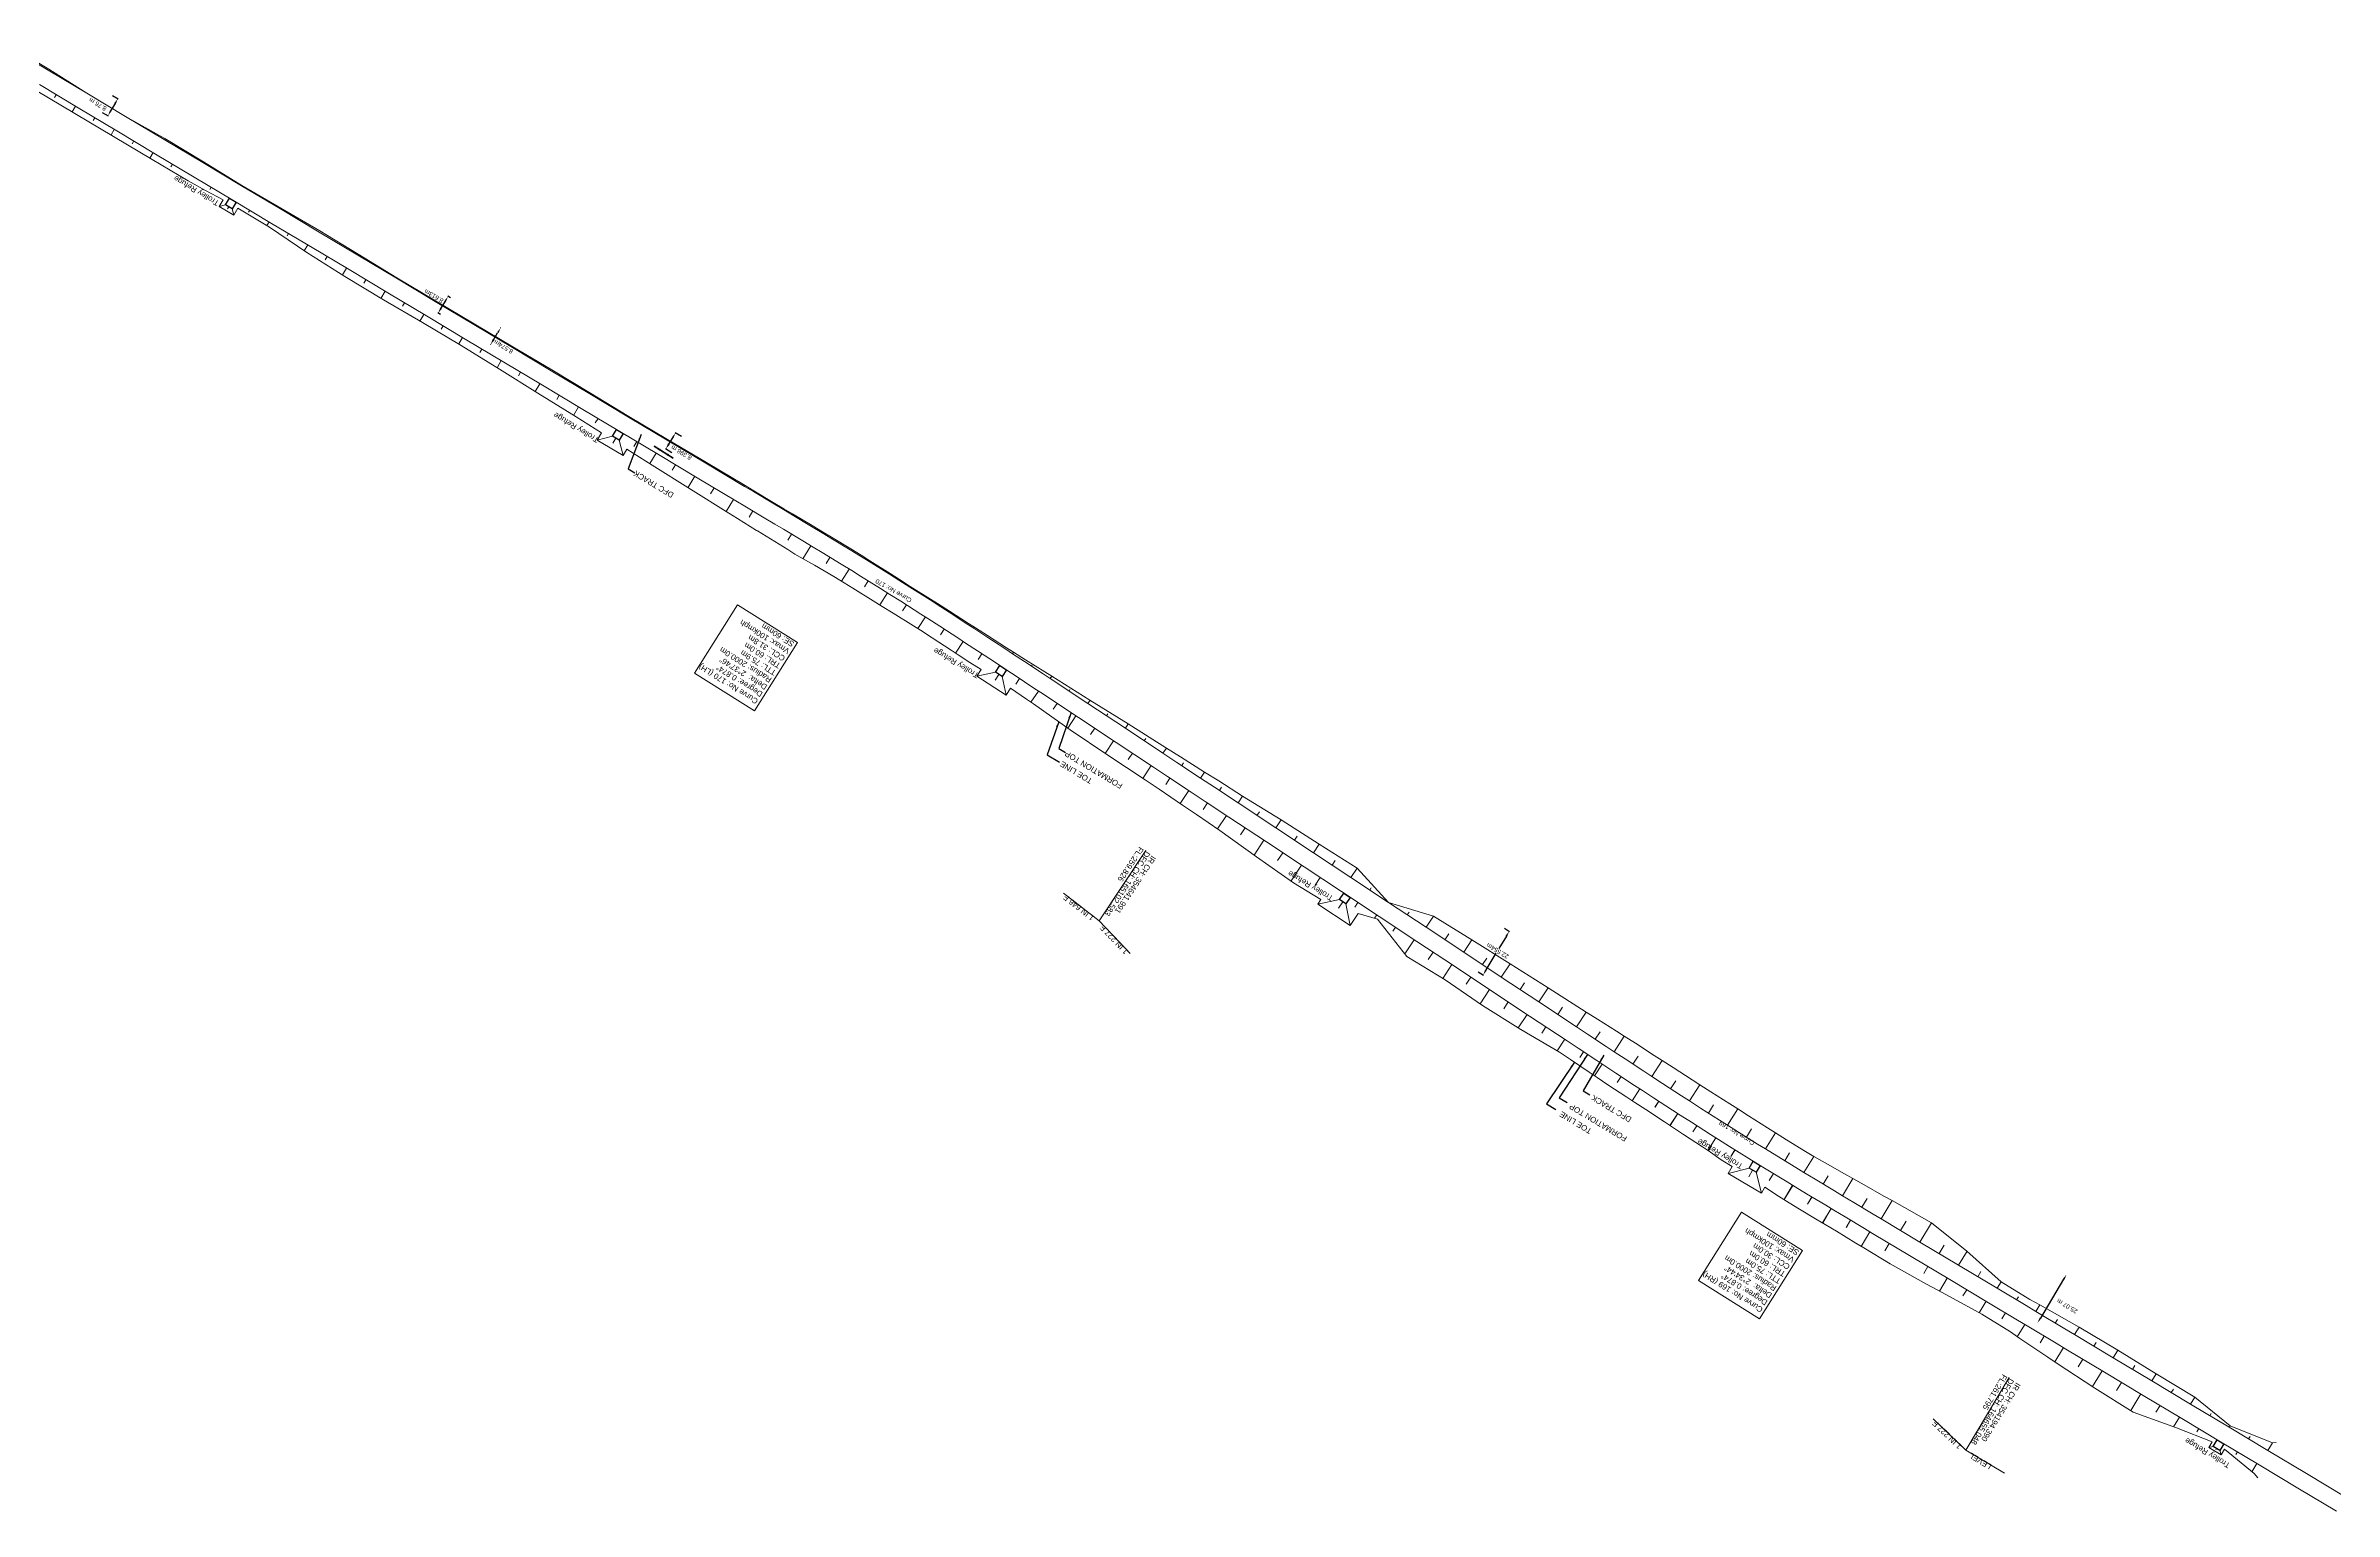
# Model space of a CAD drawing. Header units: metres. Extents: x 593990 to 611207, y 3401545 to 3411811.
# Drawn here: x 598202 to 599217, y 3408691 to 3409341 of the extents above; entities that cross this region are included whole.
import ezdxf
from ezdxf.enums import TextEntityAlignment as Align

# ---------------------------------------------------------------- set-up
doc = ezdxf.new("R2010")
doc.units = ezdxf.units.M
doc.header["$MEASUREMENT"] = 0
for name, color, linetype, lineweight in [('Proposed Curve_Details', 10, 'Continuous', 0), ('PROPOSED DFCC TOE LINE', 239, 'Continuous', 0), ('PROPOSED DFCC TOE SLOPES', 239, 'Continuous', 0), ('PROPOSED DFCC TRACK', 1, 'Continuous', 0), ('PROPOSED FORMATION LINE - PLAN', 187, 'Continuous', 0), ('PROPOSED GRADES IN PLAN', 10, 'Continuous', 0)]:
    doc.layers.add(name, color=color, linetype=linetype, lineweight=lineweight)
doc.layers.add('Trolley Refuse', color=10, linetype='Continuous')
doc.styles.get("Standard").update_dxf_attribs({"font": 'arial.ttf'})
doc.styles.add('Style-Arial', font='arial.ttf')
doc.dimstyles.new('ISO-25', dxfattribs={"dimtxt": 2.5, "dimasz": 2.5, "dimexe": 1.25, "dimexo": 0.625, "dimtad": 1, "dimtxsty": 'Standard', "dimcen": 2.5, "dimadec": 0, "dimazin": 0, "dimtfac": 1, "dimtmove": 0, "dimatfit": 3, "dimfxl": 1, "dimarcsym": 0})
doc.dimstyles.get("Standard").update_dxf_attribs({"dimtxt": 0.18, "dimasz": 0.18, "dimexe": 0.18, "dimexo": 0.0625, "dimgap": 0.09, "dimtad": 0, "dimtih": 1, "dimtoh": 1, "dimdec": 4, "dimzin": 0, "dimdsep": 46, "dimtxsty": 'Standard', "dimcen": 0.09, "dimadec": 0, "dimazin": 0, "dimtfac": 1, "dimtdec": 4, "dimtofl": 0, "dimtmove": 0, "dimatfit": 3, "dimfxl": 1, "dimtolj": 1, "dimtzin": 0, "dimarcsym": 0})

# ---------------------------------------------------------------- blocks, each defined once
blk = doc.blocks.new('*D279')
at = {"layer": 'Defpoints', "color": 0, "transparency": 16777216}
for p in [(599098.5, 3408795.7), (599085.6, 3408774.2), (599085.6, 3408774.2)]:
    blk.add_point(p, dxfattribs=at)
at = {"layer": 'PROPOSED DFCC TRACK', "color": 0, "lineweight": -2, "transparency": 16777216}
blk.add_line((599097.2, 3408793.6), (599086.9, 3408776.4), dxfattribs=at)
at = {"layer": 'PROPOSED DFCC TRACK', "color": 0, "transparency": 16777216}
for points in [[(599096.9, 3408793.8), (599097.6, 3408793.4), (599098.5, 3408795.7)], [(599086.6, 3408776.6), (599087.3, 3408776.2), (599085.6, 3408774.2)]]:
    blk.add_solid(points, dxfattribs=at)
at = {"layer": 'PROPOSED DFCC TRACK', "color": 0, "lineweight": 0, "transparency": 16777216, "insert": (599098.8, 3408781.7), "char_height": 2, "attachment_point": 5, "rotation": 149, "style": 'Style-Arial'}
blk.add_mtext('\\A1;\\A1;25.07 m', dxfattribs=at)
blk = doc.blocks.new('TerminatorOpen_0.5')
at = {"color": 0, "linetype": 'ByBlock', "lineweight": -2}
for q in [(-1, 0.25), (-1, 0), (-1, -0.25)]:
    blk.add_line((0, 0), q, dxfattribs=at)
blk = doc.blocks.new('*D280')
at = {"layer": 'Defpoints', "color": 0, "transparency": 16777216}
for p in [(598231.5, 3409319.1), (598227, 3409311.6), (598229.6, 3409310)]:
    blk.add_point(p, dxfattribs=at)
at = {"layer": 'PROPOSED DFCC TRACK', "color": 0, "lineweight": -2, "transparency": 16777216}
for p, q in [((598231.6, 3409319), (598234.2, 3409317.5)), ((598227.1, 3409311.5), (598229.7, 3409310)), ((598232.8, 3409315.4), (598230.8, 3409312.2))]:
    blk.add_line(p, q, dxfattribs=at)
at = {"layer": 'PROPOSED DFCC TRACK', "color": 0, "transparency": 16777216}
for points in [[(598232.4, 3409315.6), (598233.1, 3409315.2), (598234, 3409317.6)], [(598230.5, 3409312.4), (598231.2, 3409312), (598229.6, 3409310)]]:
    blk.add_solid(points, dxfattribs=at)
at = {"layer": 'PROPOSED DFCC TRACK', "color": 0, "lineweight": 0, "transparency": 16777216, "insert": (598225.1, 3409315.1), "char_height": 2, "attachment_point": 5, "rotation": 149, "style": 'Style-Arial'}
blk.add_mtext('\\A1;\\A1;8.76 m', dxfattribs=at)
blk = doc.blocks.new('*D281')
at = {"layer": 'Defpoints', "color": 0, "transparency": 16777216}
for p in [(598481.4, 3409169.2), (598484.2, 3409167.6), (598479.9, 3409160.4)]:
    blk.add_point(p, dxfattribs=at)
at = {"layer": 'PROPOSED DFCC TRACK', "color": 0, "lineweight": -2, "transparency": 16777216}
for p, q in [((598478.4, 3409164.2), (598480.2, 3409167.1)), ((598484.1, 3409167.6), (598481.3, 3409169.3)), ((598479.8, 3409160.4), (598477, 3409162.1))]:
    blk.add_line(p, q, dxfattribs=at)
at = {"layer": 'PROPOSED DFCC TRACK', "color": 0, "transparency": 16777216}
for points in [[(598478, 3409164.4), (598478.8, 3409164), (598477.1, 3409162.1)], [(598479.8, 3409167.3), (598480.5, 3409166.9), (598481.4, 3409169.2)]]:
    blk.add_solid(points, dxfattribs=at)
at = {"layer": 'PROPOSED DFCC TRACK', "color": 0, "lineweight": 0, "transparency": 16777216, "insert": (598484, 3409160.5), "char_height": 2, "attachment_point": 5, "rotation": 149, "style": 'Style-Arial'}
blk.add_mtext('\\A1;\\A1;8.398 m', dxfattribs=at)
blk = doc.blocks.new('*D223')
at = {"layer": 'Defpoints', "color": 0, "transparency": 16777216}
for p in [(598849, 3408949.4), (598851.3, 3408948.1), (598837.4, 3408930.1)]:
    blk.add_point(p, dxfattribs=at)
at = {"layer": 'PROPOSED DFCC TRACK', "color": 0, "lineweight": -2, "transparency": 16777216}
for p, q in [((598850, 3408945.9), (598846.7, 3408940.4)), ((598849.1, 3408949.4), (598851.4, 3408948)), ((598837.5, 3408930), (598839.8, 3408928.6)), ((598841, 3408930.9), (598845.5, 3408938.4))]:
    blk.add_line(p, q, dxfattribs=at)
at = {"layer": 'PROPOSED DFCC TRACK', "color": 0, "transparency": 16777216}
for points in [[(598849.6, 3408946.1), (598850.3, 3408945.7), (598851.3, 3408948.1)], [(598840.6, 3408931.1), (598841.3, 3408930.6), (598839.7, 3408928.7)]]:
    blk.add_solid(points, dxfattribs=at)
at = {"layer": 'PROPOSED DFCC TRACK', "color": 0, "lineweight": 0, "transparency": 16777216, "insert": (598846.1, 3408939.4), "char_height": 2, "attachment_point": 5, "rotation": 149, "style": 'Style-Arial'}
blk.add_mtext('\\A1;22.554m', dxfattribs=at)
blk = doc.blocks.new('*D224')
at = {"layer": 'Defpoints', "color": 0, "transparency": 16777216}
for p in [(598403.8, 3409215.8), (598404, 3409215.7), (598399.6, 3409208.4)]:
    blk.add_point(p, dxfattribs=at)
at = {"layer": 'PROPOSED DFCC TRACK', "color": 0, "lineweight": -2, "transparency": 16777216}
for p, q in [((598403.9, 3409215.8), (598403.7, 3409215.9)), ((598399.5, 3409208.4), (598399.3, 3409208.6)), ((598400.7, 3409210.6), (598402.5, 3409213.7))]:
    blk.add_line(p, q, dxfattribs=at)
at = {"layer": 'PROPOSED DFCC TRACK', "color": 0, "transparency": 16777216}
for points in [[(598402.2, 3409213.9), (598402.9, 3409213.5), (598403.8, 3409215.8)], [(598400.3, 3409210.9), (598401.1, 3409210.4), (598399.4, 3409208.5)]]:
    blk.add_solid(points, dxfattribs=at)
at = {"layer": 'PROPOSED DFCC TRACK', "color": 0, "lineweight": 0, "transparency": 16777216, "insert": (598405.1, 3409207.5), "char_height": 2, "attachment_point": 5, "rotation": 149, "style": 'Style-Arial'}
blk.add_mtext('\\A1;8.574m', dxfattribs=at)
blk = doc.blocks.new('*D225')
at = {"layer": 'Defpoints', "color": 0, "transparency": 16777216}
for p in [(598380.5, 3409229.8), (598381.7, 3409229.1), (598377.3, 3409221.7)]:
    blk.add_point(p, dxfattribs=at)
at = {"layer": 'PROPOSED DFCC TRACK', "color": 0, "lineweight": -2, "transparency": 16777216}
for p, q in [((598377.4, 3409224.6), (598379.3, 3409227.7)), ((598381.6, 3409229.2), (598380.4, 3409229.9)), ((598377.2, 3409221.8), (598376, 3409222.5))]:
    blk.add_line(p, q, dxfattribs=at)
at = {"layer": 'PROPOSED DFCC TRACK', "color": 0, "transparency": 16777216}
for points in [[(598377, 3409224.8), (598377.8, 3409224.4), (598376.1, 3409222.4)], [(598378.9, 3409227.9), (598379.6, 3409227.5), (598380.5, 3409229.8)]]:
    blk.add_solid(points, dxfattribs=at)
at = {"layer": 'PROPOSED DFCC TRACK', "color": 0, "lineweight": 0, "transparency": 16777216, "insert": (598374.2, 3409230), "char_height": 2, "attachment_point": 5, "rotation": 149, "style": 'Style-Arial'}
blk.add_mtext('\\A1;8.613m', dxfattribs=at)

msp = doc.modelspace()

# ---------------------------------------------------------------- linework, layer by layer
at = {"layer": 'Proposed Curve_Details'}
for points in [[(598516.4011, 3409045.8184), (598535.4896, 3409076.1443), (598508.9265, 3409092.8643), (598489.838, 3409062.5385)], [(598962.226, 3408776.0008), (598981.3279, 3408806.3182), (598954.3048, 3408823.3445), (598935.2029, 3408793.0271)]]:
    msp.add_lwpolyline(points, close=True, dxfattribs=at)
at = {"layer": 'PROPOSED DFCC TOE LINE', "lineweight": 0, "flags": 128}
for points in [[(598186.2577, 3409341.0544), (598203.3791, 3409330.7168), (598220.294, 3409320.0338), (598237.4245, 3409309.7114), (598254.8578, 3409299.8956), (598271.9478, 3409289.5054), (598288.9507, 3409278.9696), (598306.2585, 3409268.9439), (598323.5578, 3409258.9039), (598340.6404, 3409248.5014), (598357.7219, 3409238.0972), (598374.9171, 3409227.8829), (598392.116, 3409217.6751), (598409.2842, 3409207.4158), (598426.4805, 3409197.2035), (598443.6263, 3409186.9068), (598460.7401, 3409176.5566), (598477.9165, 3409166.3109), (598495.0984, 3409156.0746), (598512.2801, 3409145.8379), (598516.1899, 3409143.5086), (598524.7816, 3409138.3883), (598529.456, 3409135.5835), (598533.3693, 3409133.2546), (598541.9637, 3409128.1251), (598546.6519, 3409125.3353), (598550.559, 3409122.9897), (598559.1322, 3409117.8106), (598563.772, 3409114.9338), (598567.6328, 3409112.5063), (598576.5975, 3409106.8239), (598580.7009, 3409104.2053), (598585.5334, 3409101.0972), (598594.4853, 3409095.3966), (598597.6123, 3409093.4518), (598602.9664, 3409090.0618), (598611.4172, 3409084.685), (598614.5186, 3409082.7043), (598619.8535, 3409079.2913), (598628.2788, 3409073.8864), (598631.3725, 3409071.8983), (598636.7289, 3409068.5251), (598645.2086, 3409063.215), (598648.324, 3409061.2639), (598665.2821, 3409050.6489), (598682.2502, 3409040.0487), (598699.1595, 3409029.3599), (598705.4549, 3409025.4334), (598716.0712, 3409018.6746), (598722.3869, 3409014.7789), (598732.9826, 3409007.9888), (598750.0406, 3408997.5247), (598766.9041, 3408986.7665), (598783.7817, 3408976.0297), (598797.7239, 3408960.8585), (598817.7002, 3408954.8028), (598834.7103, 3408944.2662), (598851.6616, 3408933.6408), (598868.5454, 3408922.9134), (598885.4465, 3408912.2121), (598890.3555, 3408909.0935), (598898.794, 3408903.7337), (598902.3265, 3408901.4971), (598907.23, 3408898.3885), (598915.6061, 3408892.9718), (598919.1113, 3408890.7098), (598923.9814, 3408887.5728), (598932.3582, 3408882.1957), (598935.865, 3408879.9527), (598940.7501, 3408876.8618), (598949.1189, 3408871.4976), (598952.6171, 3408869.2512), (598957.4883, 3408866.1334), (598965.8742, 3408860.7939), (598969.3834, 3408858.5699), (598974.2787, 3408855.4769), (598982.7641, 3408850.2714), (598986.3311, 3408848.125), (598991.3824, 3408845.2659), (599000.0712, 3408840.3598), (599003.7061, 3408838.3108), (599008.773, 3408835.4568), (599017.486, 3408830.5526), (599021.1291, 3408828.5024), (599038.565, 3408818.6901), (599054.349, 3408806.1201), (599069.4787, 3408792.4579), (599082.2668, 3408784.7097), (599086.6753, 3408782.2461), (599099.7049, 3408774.9011), (599104.0966, 3408772.4093), (599121.2791, 3408762.1739), (599138.3173, 3408751.6975), (599155.3598, 3408741.2284), (599171.1062, 3408728.5957), (599189.9251, 3408721.0918), (599191.5453, 3408721.1177)], [(599183.3282, 3408705.4815), (599181.6973, 3408707.3573), (599168.588, 3408718.2467), (599167.0395, 3408715.6629), (599161.621, 3408718.9104), (599163.1431, 3408721.45), (599147.2205, 3408727.6416), (599128.0976, 3408734.6379), (599111.1305, 3408745.2329), (599094.403, 3408756.2279), (599090.1667, 3408758.979), (599077.7484, 3408767.3445), (599073.5886, 3408770.2233), (599060.8963, 3408778.1316), (599043.3126, 3408787.6973), (599036.3611, 3408791.4432), (599020.2556, 3408800.468), (599008.5575, 3408807.517), (599004.9941, 3408809.7001), (598996.4635, 3408814.9282), (598991.4546, 3408817.9079), (598987.858, 3408820.0493), (598979.2738, 3408825.2242), (598974.3187, 3408828.3141), (598970.7826, 3408830.57), (598964.735, 3408834.4592), (598963.115, 3408831.755), (598948.3446, 3408840.6033), (598950.1563, 3408843.6275), (598945.271, 3408846.6348), (598940.5086, 3408850.0508), (598936.9787, 3408852.3359), (598928.5592, 3408857.8311), (598923.7034, 3408861.0829), (598920.2129, 3408863.4263), (598911.8185, 3408868.9299), (598906.9217, 3408872.0992), (598903.4126, 3408874.4005), (598895.0425, 3408879.9104), (598890.2094, 3408883.1589), (598886.7397, 3408885.507), (598878.4568, 3408891.1185), (598873.635, 3408894.3689), (598856.3521, 3408904.4935), (598839.4177, 3408915.1444), (598822.9107, 3408926.441), (598805.8557, 3408936.9098), (598792.8296, 3408953.4649), (598784.2341, 3408955.8753), (598780.7715, 3408950.6445), (598766.4, 3408960.1578), (598767.7124, 3408962.1405), (598755.5492, 3408969.6131), (598739.1601, 3408981.0878), (598722.8987, 3408992.7555), (598712.4815, 3408999.8153), (598706.3284, 3409003.9565), (598695.9581, 3409011.0871), (598689.7847, 3409015.1977), (598673.139, 3409026.2848), (598656.5552, 3409037.4655), (598640.1659, 3409048.9398), (598637.1398, 3409051.0258), (598630.0608, 3409055.8783), (598628.0324, 3409052.8091), (598615.1255, 3409061.3393), (598617.0008, 3409064.1767), (598612.0407, 3409067.3921), (598606.7425, 3409070.8158), (598603.6695, 3409072.8096), (598595.3167, 3409078.2399), (598590.0302, 3409081.662), (598586.947, 3409083.6288), (598578.005, 3409089.2068), (598573.1527, 3409092.2077), (598569.0478, 3409094.7589), (598560.1062, 3409100.3355), (598556.236, 3409102.6879), (598551.5946, 3409105.4961), (598543.0387, 3409110.5994), (598539.0434, 3409112.7591), (598534.3057, 3409115.4244), (598531.2746, 3409117.5572), (598517.7061, 3409125.7715), (598517.3419, 3409125.9562), (598508.8613, 3409131.2506), (598504.9999, 3409133.6607), (598487.9977, 3409144.1976), (598471.0929, 3409154.8976), (598459.8547, 3409162.0174), (598458.144, 3409159.156), (598446.6415, 3409166.0328), (598448.5338, 3409169.1979), (598437.3026, 3409176.3295), (598420.314, 3409186.8892), (598403.3433, 3409197.4788), (598386.3691, 3409208.0626), (598369.1286, 3409218.201), (598351.8367, 3409228.2534), (598334.7596, 3409238.6651), (598317.7752, 3409249.2317), (598301.2544, 3409260.5738), (598287.2003, 3409268.9268), (598285.3988, 3409265.9136), (598279.009, 3409269.7338), (598280.7283, 3409272.6096), (598272.8898, 3409276.8829), (598265.1825, 3409281.145), (598249.2726, 3409290.5536), (598232.11, 3409300.8222), (598214.9251, 3409311.0535), (598197.7196, 3409321.2505)]]:
    msp.add_lwpolyline(points, dxfattribs=at)
at = {"layer": 'PROPOSED DFCC TOE SLOPES', "flags": 128}
for points in [[(598206.695, 3409319.3431), (598205.9419, 3409318.0835)], [(598215.278, 3409314.2117), (598213.7915, 3409311.7253)], [(598223.861, 3409309.0803), (598223.1232, 3409307.8461)], [(598232.4441, 3409303.9488), (598230.9778, 3409301.4962)], [(598241.0271, 3409298.8174), (598240.2938, 3409297.5909)], [(598249.6101, 3409293.686), (598248.1419, 3409291.2301)], [(598258.1932, 3409288.5545), (598257.4696, 3409287.3443)], [(598275.3592, 3409278.2917), (598274.7381, 3409277.2528)], [(598281.714, 3409270.4146), (598279.009, 3409269.7338)], [(598283.216, 3409269.5166), (598282.71, 3409268.6701)], [(598284.7181, 3409268.6186), (598285.3988, 3409265.9136)], [(598292.5253, 3409268.0288), (598292.0253, 3409267.1925)], [(598301.1083, 3409262.8973), (598300.1216, 3409261.247)], [(598309.6913, 3409257.7659), (598309.0588, 3409256.708)], [(598318.2743, 3409252.6345), (598316.6867, 3409249.979)], [(598326.8574, 3409247.503), (598326.0029, 3409246.0738)], [(598335.4404, 3409242.3716), (598333.6406, 3409239.3613)], [(598344.0234, 3409237.2402), (598343.0983, 3409235.6927)], [(598352.6065, 3409232.1087), (598350.7116, 3409228.9394)], [(598361.1895, 3409226.9773), (598360.2665, 3409225.4334)], [(598369.7725, 3409221.8459), (598367.9894, 3409218.8633)], [(598378.3555, 3409216.7144), (598377.4843, 3409215.2571)], [(598386.9386, 3409211.583), (598385.2332, 3409208.7306)], [(598395.5216, 3409206.4516), (598394.6297, 3409204.9598)], [(598404.1046, 3409201.3201), (598402.225, 3409198.1761)], [(598412.6877, 3409196.1887), (598411.6991, 3409194.5352)], [(598421.2707, 3409191.0572), (598419.1959, 3409187.5868)], [(598429.8537, 3409185.9258), (598428.7714, 3409184.1154)], [(598438.4367, 3409180.7944), (598436.1833, 3409177.0252)], [(598447.0198, 3409175.6629), (598445.8273, 3409173.6683)], [(598453.4312, 3409167.7416), (598446.6415, 3409166.0328)], [(598454.9332, 3409166.8436), (598453.663, 3409164.719)], [(598456.4352, 3409165.9456), (598458.144, 3409159.156)], [(598464.1858, 3409165.4001), (598462.8575, 3409163.1783)], [(598472.7688, 3409160.2686), (598469.9795, 3409155.603)], [(598481.3519, 3409155.1372), (598479.8917, 3409152.6949)], [(598489.9349, 3409150.0058), (598486.8839, 3409144.9026)], [(598498.5179, 3409144.8743), (598496.9483, 3409142.2489)], [(598507.1009, 3409139.7429), (598503.8795, 3409134.3551)], [(598515.683, 3409134.6114), (598514.0238, 3409131.8374)], [(598532.8304, 3409124.3347), (598531.1671, 3409121.5689)], [(598541.3879, 3409119.179), (598537.8957, 3409113.4048)], [(598549.9256, 3409113.9956), (598548.2492, 3409111.2435)], [(598558.4448, 3409108.7887), (598555.1117, 3409103.3681)], [(598566.9344, 3409103.5371), (598565.2641, 3409100.8487)], [(598575.4025, 3409098.2531), (598572.0396, 3409092.8995)], [(598583.8385, 3409092.9187), (598582.1665, 3409090.2863)], [(598592.2536, 3409087.5495), (598588.9263, 3409082.3662)], [(598600.6401, 3409082.1335), (598598.9631, 3409079.5465)], [(598609.0111, 3409076.687), (598605.6423, 3409071.5297)], [(598622.5856, 3409076.7515), (598622.7674, 3409077.0284)], [(598622.5909, 3409076.748), (598622.7732, 3409077.0246)], [(598623.4192, 3409063.0325), (598615.1255, 3409061.3393)], [(598617.3647, 3409071.209), (598615.69, 3409068.6606)], [(598624.8792, 3409062.0677), (598623.2291, 3409059.5709)], [(598630.9415, 3409071.2463), (598631.3715, 3409071.8989)], [(598630.9467, 3409071.2429), (598631.3778, 3409071.8949)], [(598639.2881, 3409065.7274), (598639.5675, 3409066.15)], [(598639.2895, 3409065.7265), (598639.5691, 3409066.149)], [(598626.3391, 3409061.1028), (598628.0324, 3409052.8091)], [(598634.0493, 3409060.2007), (598632.4437, 3409057.7731)], [(598642.3874, 3409054.6825), (598639.0813, 3409049.6875)], [(598647.6285, 3409060.2074), (598648.3266, 3409061.2622)], [(598647.6288, 3409060.2073), (598648.327, 3409061.262)], [(598655.9674, 3409054.6874), (598656.3867, 3409055.321)], [(598650.7258, 3409049.1628), (598649.0033, 3409046.5607)], [(598659.0644, 3409043.643), (598655.4755, 3409038.2214)], [(598664.3059, 3409049.1676), (598665.2852, 3409050.647)], [(598672.6445, 3409043.6478), (598673.2068, 3409044.4973)], [(598667.4029, 3409038.1232), (598665.5787, 3409035.3675)], [(598675.7415, 3409032.6034), (598672.0465, 3409027.0214)], [(598680.9831, 3409038.128), (598682.2532, 3409040.0468)], [(598689.3216, 3409032.6082), (598690.0148, 3409033.6553)], [(598684.0801, 3409027.0836), (598682.2227, 3409024.2776)], [(598692.4186, 3409021.5638), (598688.6881, 3409015.9282)], [(598697.6602, 3409027.0884), (598699.1626, 3409029.358)], [(598705.9988, 3409021.5686), (598706.8181, 3409022.8063)], [(598700.7572, 3409016.044), (598698.8792, 3409013.2069)], [(598714.3373, 3409016.0488), (598716.0743, 3409018.6727)], [(598722.6759, 3409010.529), (598723.6205, 3409011.956)], [(598709.0958, 3409010.5242), (598705.2425, 3409004.7031)], [(598717.4343, 3409005.0044), (598715.4818, 3409002.0548)], [(598731.0145, 3409005.0092), (598732.9856, 3409007.9869)], [(598739.353, 3408999.4894), (598740.4339, 3409001.1221)], [(598725.7729, 3408999.4845), (598721.8079, 3408993.4947)], [(598734.1115, 3408993.9647), (598732.0348, 3408990.8275)], [(598747.6916, 3408993.9696), (598750.0437, 3408997.5227)], [(598742.4501, 3408988.4449), (598738.0888, 3408981.8565)], [(598750.7886, 3408982.9251), (598748.5318, 3408979.5158)], [(598756.0302, 3408988.4498), (598757.2528, 3408990.2967)], [(598764.3688, 3408982.93), (598766.9071, 3408986.7646)], [(598759.1272, 3408977.4053), (598754.4695, 3408970.369)], [(598767.4658, 3408971.8855), (598765.2085, 3408968.4756)], [(598772.7073, 3408977.4102), (598774.0266, 3408979.4032)], [(598781.0459, 3408971.8903), (598783.7842, 3408976.027)], [(598775.9172, 3408962.0936), (598766.4, 3408960.1578)], [(598777.3765, 3408961.1277), (598775.4811, 3408958.2644)], [(598784.1429, 3408960.8459), (598782.7625, 3408958.7605)], [(598789.3845, 3408966.3705), (598790.0699, 3408967.406)], [(598778.8357, 3408960.1617), (598780.7715, 3408950.6445)], [(598792.4815, 3408955.3261), (598791.4968, 3408953.8387)], [(598806.0616, 3408955.3309), (598806.8886, 3408956.5802)], [(598814.4002, 3408949.8111), (598817.7032, 3408954.8009)], [(598800.82, 3408949.8063), (598799.6523, 3408948.0422)], [(598809.1586, 3408944.2865), (598804.9975, 3408938.0005)], [(598822.7387, 3408944.2913), (598824.4735, 3408946.912)], [(598831.0773, 3408938.7715), (598834.7133, 3408944.2643)], [(598817.4972, 3408938.7667), (598815.3784, 3408935.5659)], [(598825.8357, 3408933.2469), (598821.7871, 3408927.1307)], [(598839.4159, 3408933.2517), (598841.3024, 3408936.1016)], [(598847.7544, 3408927.7319), (598851.6646, 3408933.6388)], [(598834.1743, 3408927.7271), (598832.1255, 3408924.632)], [(598842.5129, 3408922.2073), (598838.3302, 3408915.8886)], [(598856.093, 3408922.2121), (598858.0998, 3408925.2436)], [(598864.4316, 3408916.6923), (598868.5485, 3408922.9115)], [(598850.8515, 3408916.6874), (598848.8104, 3408913.604)], [(598859.19, 3408911.1676), (598855.2365, 3408905.1952)], [(598872.7702, 3408911.1725), (598874.8846, 3408914.3666)], [(598881.1086, 3408905.6527), (598885.4492, 3408912.2103)], [(598867.5286, 3408905.6478), (598865.6918, 3408902.873)], [(598875.8672, 3408900.128), (598872.4964, 3408895.0359)], [(598875.8673, 3408900.1279), (598872.4967, 3408895.0357)], [(598889.447, 3408900.1338), (598891.6685, 3408903.4911)], [(598897.7847, 3408894.6186), (598902.3271, 3408901.4967)], [(598884.2061, 3408894.6085), (598882.5187, 3408892.0592)], [(598884.2068, 3408894.608), (598882.52, 3408892.0583)], [(598906.1286, 3408889.1171), (598908.4334, 3408892.6184)], [(598914.4776, 3408883.6303), (598919.1118, 3408890.7095)], [(598892.5469, 3408889.0905), (598889.1135, 3408883.9006)], [(598892.5509, 3408889.0878), (598889.124, 3408883.8935)], [(598900.898, 3408883.581), (598899.1673, 3408880.9577)], [(598900.9029, 3408883.5778), (598899.1763, 3408880.9517)], [(598922.844, 3408878.1746), (598925.1669, 3408881.7476)], [(598931.2224, 3408872.7441), (598935.8659, 3408879.9522)], [(598909.2586, 3408878.084), (598905.8052, 3408872.8315)], [(598909.2687, 3408878.0773), (598905.8322, 3408872.8137)], [(598917.6421, 3408872.6105), (598915.928, 3408869.985)], [(598917.6514, 3408872.6045), (598915.945, 3408869.9739)], [(598939.6294, 3408867.3614), (598941.942, 3408870.9884)], [(598948.0554, 3408862.011), (598952.6201, 3408869.2492)], [(598926.0409, 3408867.1624), (598922.5845, 3408861.8341)], [(598926.057, 3408867.1519), (598922.6275, 3408861.8052)], [(598934.4743, 3408861.7529), (598932.7149, 3408859.01)], [(598934.4873, 3408861.7447), (598932.7391, 3408858.9943)], [(598956.5146, 3408856.713), (598958.7556, 3408860.3063)], [(598942.9266, 3408856.3802), (598939.3713, 3408850.787)], [(598942.9451, 3408856.3685), (598939.4221, 3408850.7541)], [(598951.4156, 3408851.0534), (598949.5595, 3408848.0955)], [(598951.4288, 3408851.0452), (598949.5852, 3408848.0796)], [(598964.9945, 3408851.4465), (598969.3885, 3408858.5667)], [(598973.5057, 3408846.2275), (598975.6669, 3408849.7635)], [(598957.7534, 3408842.9624), (598948.3446, 3408840.6033)], [(598959.2546, 3408842.0631), (598957.4922, 3408839.1211)], [(598960.7559, 3408841.1638), (598963.115, 3408831.755)], [(598968.4598, 3408840.521), (598966.598, 3408837.4897)], [(598968.4703, 3408840.5146), (598966.6183, 3408837.4768)], [(598982.0351, 3408841.0313), (598986.3367, 3408848.1218)], [(598990.5858, 3408835.8654), (598992.8014, 3408839.5396)], [(598977.0087, 3408835.3091), (598973.185, 3408829.0373)], [(598977.0201, 3408835.3021), (598973.2186, 3408829.0159)], [(598985.5771, 3408830.1273), (598983.6486, 3408826.9384)], [(598985.5832, 3408830.1236), (598983.6608, 3408826.931)], [(598999.1482, 3408830.7116), (599003.7119, 3408838.3076)], [(599007.721, 3408825.5705), (599010.0693, 3408829.488)], [(599016.2983, 3408820.4312), (599021.1327, 3408828.5004)], [(598994.15, 3408824.9651), (598990.3107, 3408818.589)], [(598994.1553, 3408824.9619), (598990.3264, 3408818.5796)], [(599002.7306, 3408819.8175), (599000.8159, 3408816.6259)], [(599002.7323, 3408819.8165), (599000.8192, 3408816.6238)], [(599024.8767, 3408815.2923), (599027.3635, 3408819.4434)], [(599033.4552, 3408810.1533), (599038.5679, 3408818.6878)], [(599011.3102, 3408814.6766), (599007.433, 3408808.2059)], [(599011.3105, 3408814.6764), (599007.434, 3408808.2053)], [(599019.889, 3408809.5374), (599017.9416, 3408806.2866)], [(599042.0337, 3408805.0143), (599044.2468, 3408808.7086)], [(599037.046, 3408799.2594), (599035.1926, 3408796.1655)], [(599050.6122, 3408799.8752), (599054.3518, 3408806.1177)], [(599045.6245, 3408794.1203), (599042.1515, 3408788.323)], [(599054.203, 3408788.9813), (599052.5745, 3408786.263)], [(599059.1907, 3408794.7362), (599060.5536, 3408797.0114)], [(599067.7692, 3408789.5972), (599069.4818, 3408792.456)], [(599062.7815, 3408783.8423), (599059.7379, 3408778.7618)], [(599071.36, 3408778.7033), (599069.8132, 3408776.1213)], [(599076.3476, 3408784.4582), (599077.1911, 3408785.8661)], [(599084.9261, 3408779.3192), (599086.6785, 3408782.2443)], [(599079.9385, 3408773.5643), (599076.6626, 3408768.0959)], [(599088.5169, 3408768.4252), (599086.7382, 3408765.456)], [(599093.5046, 3408774.1801), (599094.4487, 3408775.756)], [(599102.0831, 3408769.0411), (599104.0998, 3408772.4075)], [(599097.0954, 3408763.2862), (599093.2973, 3408756.946)], [(599105.6739, 3408758.1472), (599103.6693, 3408754.801)], [(599110.6616, 3408763.9021), (599111.6763, 3408765.5959)], [(599119.2401, 3408758.7631), (599121.2822, 3408762.172)], [(599114.2524, 3408753.0082), (599110.0285, 3408745.9572)], [(599122.8309, 3408747.8692), (599120.6636, 3408744.2513)], [(599127.8186, 3408753.624), (599128.8099, 3408755.2789)], [(599136.3971, 3408748.485), (599138.3204, 3408751.6956)], [(599131.4094, 3408742.7301), (599126.9798, 3408735.3359)], [(599139.9879, 3408737.5911), (599138.1936, 3408734.5959)], [(599144.9755, 3408743.346), (599145.9086, 3408744.9035)], [(599153.554, 3408738.207), (599155.3627, 3408741.2261)], [(599148.5664, 3408732.4521), (599145.9607, 3408728.1025)], [(599157.1449, 3408727.3131), (599156.2871, 3408725.8813)], [(599162.1325, 3408733.068), (599162.6842, 3408733.9889)], [(599170.711, 3408727.9289), (599171.1096, 3408728.5944)], [(599163.5533, 3408719.3945), (599161.621, 3408718.9104)], [(599165.0544, 3408718.4948), (599164.6923, 3408717.8908)], [(599166.5554, 3408717.5952), (599167.0395, 3408715.6629)], [(599174.3018, 3408717.035), (599173.5949, 3408715.855)], [(599179.2895, 3408722.7899), (599179.9043, 3408723.8162)], [(599187.868, 3408717.6509), (599189.9289, 3408721.0912)], [(599182.8803, 3408711.896), (599180.6717, 3408708.2092)]]:
    msp.add_lwpolyline(points, dxfattribs=at)
at = {"layer": 'PROPOSED FORMATION LINE - PLAN', "lineweight": 0, "flags": 128}
for points in [[(599222.1788, 3408697.0967), (599205.0219, 3408707.3747), (599187.8649, 3408717.6528), (599170.7079, 3408727.9308), (599153.5509, 3408738.2089), (599136.3939, 3408748.4869), (599119.237, 3408758.7649), (599102.08, 3408769.043), (599097.7496, 3408771.6371), (599084.923, 3408779.321), (599080.5927, 3408781.9151), (599067.766, 3408789.5991), (599050.6091, 3408799.8771), (599033.4521, 3408810.1551), (599016.2951, 3408820.4332), (599012.7103, 3408822.5807), (599004.1339, 3408827.7201), (598999.1443, 3408830.7139), (598995.5644, 3408832.865), (598987.0062, 3408838.0226), (598982.0312, 3408841.0336), (598978.4636, 3408843.2), (598969.941, 3408848.4042), (598964.9908, 3408851.4488), (598961.4428, 3408853.6423), (598952.9697, 3408858.9218), (598948.0524, 3408862.0129), (598944.5231, 3408864.2437), (598936.1033, 3408869.6078), (598931.2201, 3408872.7457), (598927.71, 3408875.0124), (598919.3368, 3408880.4537), (598914.4753, 3408883.6318), (598910.9791, 3408885.9246), (598902.6325, 3408891.4181), (598897.7824, 3408894.6201), (598894.2925, 3408896.9272), (598885.9545, 3408902.445), (598881.1057, 3408905.6546), (598864.4286, 3408916.6943), (598847.7515, 3408927.7339), (598831.0743, 3408938.7735), (598814.3972, 3408949.8131), (598797.72, 3408960.8527), (598781.0429, 3408971.8923), (598764.3658, 3408982.9319), (598747.6886, 3408993.9716), (598731.0115, 3409005.0112), (598720.5188, 3409011.9569), (598714.3343, 3409016.0508), (598703.8417, 3409022.9965), (598697.6572, 3409027.0904), (598680.9801, 3409038.13), (598664.3029, 3409049.1696), (598647.6258, 3409060.2092), (598644.5616, 3409062.2376), (598636.221, 3409067.7571), (598630.9418, 3409071.2461), (598627.8731, 3409073.2714), (598619.5135, 3409078.7735), (598614.2176, 3409082.2442), (598611.1375, 3409084.2563), (598602.7407, 3409089.7129), (598597.4166, 3409093.1476), (598594.3185, 3409095.1362), (598585.3682, 3409100.8363), (598580.5103, 3409103.9024), (598576.3879, 3409106.4889), (598567.3777, 3409112.094), (598563.4974, 3409114.4876), (598558.8456, 3409117.3425), (598550.2944, 3409122.5538), (598546.3976, 3409124.9151), (598541.7285, 3409127.735), (598533.1524, 3409132.8931), (598529.2471, 3409135.2348), (598524.5703, 3409138.0352), (598515.9867, 3409143.1687), (598512.0805, 3409145.504), (598494.9145, 3409155.7669), (598477.7484, 3409166.0297), (598460.5823, 3409176.2926), (598443.4163, 3409186.5555), (598426.2502, 3409196.8184), (598409.0842, 3409207.0812), (598391.9181, 3409217.3441), (598374.7521, 3409227.607), (598357.586, 3409237.8698), (598340.4199, 3409248.1327), (598323.2539, 3409258.3956), (598306.0878, 3409268.6585), (598288.9218, 3409278.9213), (598271.7557, 3409289.1842), (598254.5897, 3409299.4471), (598237.4236, 3409309.7099), (598220.2576, 3409319.9728), (598203.0915, 3409330.2357), (598185.9254, 3409340.4986)], [(599218.3246, 3408690.6628), (599201.1676, 3408700.9409), (599184.0106, 3408711.2189), (599166.8536, 3408721.4969), (599149.6967, 3408731.775), (599132.5397, 3408742.053), (599115.3827, 3408752.3311), (599098.2257, 3408762.6091), (599093.8954, 3408765.2033), (599081.0687, 3408772.8872), (599076.7384, 3408775.4813), (599063.9118, 3408783.1652), (599046.7548, 3408793.4432), (599029.5978, 3408803.7213), (599012.4408, 3408813.9993), (599008.8561, 3408816.1468), (599000.2769, 3408821.2878), (598995.2833, 3408824.2841), (598991.6994, 3408826.4376), (598983.1279, 3408831.6033), (598978.1426, 3408834.6205), (598974.5665, 3408836.792), (598966.0199, 3408842.0109), (598961.0533, 3408845.0656), (598957.4925, 3408847.2669), (598948.9875, 3408852.5664), (598944.0517, 3408855.669), (598940.5092, 3408857.9083), (598932.0577, 3408863.2925), (598927.157, 3408866.4415), (598923.6356, 3408868.7157), (598915.2387, 3408874.1723), (598910.366, 3408877.3578), (598906.8627, 3408879.6552), (598898.5031, 3408885.1573), (598893.6478, 3408888.3627), (598890.1553, 3408890.6715), (598881.8146, 3408896.191), (598876.9659, 3408899.4007), (598860.2887, 3408910.4403), (598843.6116, 3408921.4799), (598826.9345, 3408932.5196), (598810.2573, 3408943.5592), (598793.5802, 3408954.5988), (598776.903, 3408965.6384), (598760.2259, 3408976.678), (598743.5488, 3408987.7176), (598726.8716, 3408998.7572), (598716.379, 3409005.703), (598710.1945, 3409009.7969), (598699.7018, 3409016.7426), (598693.5174, 3409020.8365), (598676.8402, 3409031.8761), (598660.1631, 3409042.9157), (598643.4859, 3409053.9553), (598640.4217, 3409055.9837), (598632.0837, 3409061.5015), (598626.8089, 3409064.9876), (598623.7437, 3409067.0106), (598615.3971, 3409072.5041), (598610.1122, 3409075.9676), (598607.0394, 3409077.9749), (598598.6662, 3409083.4162), (598593.3598, 3409086.8395), (598590.273, 3409088.8208), (598581.3562, 3409094.4996), (598576.5164, 3409097.5542), (598572.4095, 3409100.1311), (598563.433, 3409105.7152), (598559.5667, 3409108.1002), (598554.9302, 3409110.9457), (598546.403, 3409116.1423), (598542.5154, 3409118.498), (598537.8558, 3409121.3122), (598529.2931, 3409126.4622), (598525.3922, 3409128.8014), (598520.719, 3409131.5996), (598512.1381, 3409136.7314), (598508.2319, 3409139.0667), (598491.0659, 3409149.3296), (598473.8998, 3409159.5925), (598456.7338, 3409169.8553), (598439.5677, 3409180.1182), (598422.4017, 3409190.3811), (598405.2356, 3409200.644), (598388.0695, 3409210.9068), (598370.9035, 3409221.1697), (598353.7374, 3409231.4326), (598336.5714, 3409241.6954), (598319.4053, 3409251.9583), (598302.2393, 3409262.2212), (598285.0732, 3409272.4841), (598267.9071, 3409282.7469), (598250.7411, 3409293.0098), (598233.575, 3409303.2727), (598216.409, 3409313.5355), (598199.2429, 3409323.7984)]]:
    msp.add_lwpolyline(points, dxfattribs=at)
at = {"layer": 'PROPOSED GRADES IN PLAN'}
for p, q in [((598689.9882, 3408983.9519), (598669.289, 3408952.6823)), ((599073.1208, 3408749.9836), (599053.8495, 3408717.8143))]:
    msp.add_line(p, q, dxfattribs=at)
at = {"layer": 'PROPOSED GRADES IN PLAN', "flags": 128}
for points in [[(598683.0909, 3408938.2079), (598669.289, 3408952.6823), (598653.5341, 3408965.0024)], [(599071.0065, 3408707.5363), (599053.8495, 3408717.8143), (599039.4103, 3408731.653)]]:
    msp.add_lwpolyline(points, dxfattribs=at)
at = {"layer": 'Trolley Refuse'}
for points in [[(598283.51, 3409273.4186), (598286.5141, 3409271.6226), (598284.7181, 3409268.6186), (598281.714, 3409270.4146)], [(598455.2272, 3409170.7457), (598458.2312, 3409168.9497), (598456.4352, 3409165.9456), (598453.4312, 3409167.7416)], [(598625.349, 3409065.9525), (598628.2689, 3409064.0227), (598626.3391, 3409061.1028), (598623.4192, 3409063.0325)], [(598777.8491, 3408965.0121), (598780.7676, 3408963.0802), (598778.8357, 3408960.1617), (598775.9172, 3408962.0936)], [(598959.5521, 3408845.9649), (598962.5545, 3408844.1662), (598960.7559, 3408841.1638), (598957.7534, 3408842.9624)], [(599165.3526, 3408722.3966), (599168.3547, 3408720.5973), (599166.5554, 3408717.5952), (599163.5533, 3408719.3945)]]:
    msp.add_lwpolyline(points, close=True, dxfattribs=at)

# ---------------------------------------------------------------- texts
at = {"layer": 'Proposed Curve_Details', "attachment_point": 7, "line_spacing_factor": 0.9, "style": 'Style-Arial'}
for s, insert, char_height, rotation in [('Curve No: 170', (598586.4222, 3409095.5243, -0.1719), 2, 149.7112052), ('Curve No: 170{\\C1; (LH)}\\PDegree: 0.874%%D\\PDelta:  2%%D37\'46"\\PRadius: 2000.0m\\PTTL: 75.9m\\PTRL: 60.0m\\PCCL: 31.8m\\PVmax: 100kmph\\PSE: 60mm', (598534.3414, 3409076.24), 2.5, 147.8117745), ('Curve No: 169', (598960.4459, 3408854.5622, -0.1719), 2, 147.8529012)]:
    msp.add_mtext(s, dxfattribs=dict(at, insert=insert, char_height=char_height, rotation=rotation))
at = {"layer": 'Proposed Curve_Details', "lineweight": 0, "insert": (598980.1096, 3408806.227), "char_height": 2.5, "attachment_point": 7, "rotation": 147.7864511, "line_spacing_factor": 0.9, "style": 'Style-Arial'}
msp.add_mtext('Curve No: 169{\\C1; (RH)}\\PDegree: 0.874%%D\\PDelta:  2%%D34\'44"\\PRadius: 2000.0m\\PTTL: 75.0m\\PTRL: 60.0m\\PCCL: 30.0m\\PVmax: 100kmph\\PSE: 60mm', dxfattribs=at)
at = {"layer": 'PROPOSED DFCC TOE LINE', "lineweight": 0}
for p in [(598652.9765, 3409023.7014, 306.8582), (598874.5282, 3408868.3099, 306.8582)]:
    msp.add_text('TOE LINE', height=2.5, rotation=149, dxfattribs=at).set_placement(p, align=Align.RIGHT)
at = {"layer": 'PROPOSED DFCC TRACK', "color": 10, "linetype": 'Continuous', "lineweight": -3, "ltscale": 5}
for p in [(598463.7723, 3409152.6819), (598888.6857, 3408875.5509)]:
    msp.add_text('DFC TRACK', height=2.5, rotation=149, dxfattribs=at).set_placement(p, align=Align.RIGHT)
at = {"layer": 'PROPOSED FORMATION LINE - PLAN', "lineweight": 0}
for p in [(598655.0736, 3409028.255, 306.8582), (598878.8657, 3408871.7051, 306.8582)]:
    msp.add_text('FORMATION TOP', height=2.5, rotation=149, dxfattribs=at).set_placement(p, align=Align.RIGHT)
at = {"layer": 'PROPOSED GRADES IN PLAN', "char_height": 2.5, "style": 'Style-Arial'}
for s, insert, attachment_point, rotation, line_spacing_factor in [('DFC CH: 165102.583\\PFL:259.826', (598689.6408, 3408984.1819), 4, 236.4969986, 0.84), ('1 IN 646 F', (598667.525, 3408954.4849), 7, 141.9750572, 0.72), ('1 IN 227 F', (598671.2555, 3408951.103), 9, 133.6377018, 0.72), ('DFC CH: 164655.048\\PFL:261.795', (599072.7634, 3408750.1978), 4, 239.0759037, 0.84), ('1 IN 227 F', (599052.2753, 3408719.7848), 7, 136.216607, 0.72), ('LEVEL', (599056.1654, 3408716.8155), 9, 149.0759037, 0.72)]:
    msp.add_mtext(s, dxfattribs=dict(at, insert=insert, attachment_point=attachment_point, rotation=rotation, line_spacing_factor=line_spacing_factor))
at = {"layer": 'PROPOSED GRADES IN PLAN', "color": 7, "lineweight": 0, "char_height": 2.5, "attachment_point": 4, "line_spacing_factor": 0.84, "style": 'Style-Arial'}
for s, insert, rotation in [('IR CH: 354641.991', (598693.6561, 3408981.2454), 236.497), ('IR CH: 354194.390', (599077.2085, 3408747.4115), 238.4531426)]:
    msp.add_mtext(s, dxfattribs=dict(at, insert=insert, rotation=rotation))
at = {"layer": 'Trolley Refuse'}
for p in [(598279.1831, 3409271.9339), (598447.687, 3409166.871), (598616.2669, 3409062.3655), (598773.4795, 3408963.4595), (598955.2244, 3408844.4789), (599171.4083, 3408711.7517)]:
    msp.add_text('Trolley Refuge', height=2.5, rotation=149.1766896, dxfattribs=at).set_placement(p)

# ---------------------------------------------------------------- dimensions: what is measured, and where the dimension line sits
at = {"layer": 'PROPOSED DFCC TRACK', "color": 10, "lineweight": 0}
for base, p1, p2, angle, picture, middle in [((598229.554, 3409310.0458), (598231.4906, 3409319.0936), (598226.9957, 3409311.5753), 239.1265504, '*D280', (598225.1323, 3409315.0917)), ((598481.4401, 3409169.2472), (598479.8834, 3409160.3842), (598484.211, 3409167.5809), 58.9799311, '*D281', (598483.9709, 3409160.5138)), ((599085.6396, 3408774.2205), (599098.5233, 3408795.7271), (599085.6396, 3408774.2205), 239.0759037, '*D279', (599098.7867, 3408781.6672))]:
    dim = msp.add_linear_dim(base=base, p1=p1, p2=p2, angle=angle, text='\\A1;<> m', dimstyle='Standard', override={"dimtxt": 2, "dimasz": 2.5, "dimexe": 0.125, "dimexo": 0.125, "dimgap": 0.125, "dimtad": 1, "dimtih": 0, "dimtoh": 0, "dimdec": 3, "dimzin": 11, "dimtxsty": 'Style-Arial', "dimsah": 1, "dimadec": 4, "dimazin": 3, "dimtmove": 2, "dimatfit": 1, "dimldrblk": 'TerminatorOpen_0.5', "dimfrac": 2, "dimtzin": 11}, dxfattribs=at)
    dim.commit()
    dim.dimension.update_dxf_attribs({"geometry": picture, "text_midpoint": middle, "dimtype": 129, "text_rotation": 149})
for base, p1, p2, angle, picture, middle in [((598380.5385, 3409229.8145), (598377.3019, 3409221.7135), (598381.7265, 3409229.1031), 59.0883265, '*D225', (598374.1702, 3409229.9946)), ((598403.8275, 3409215.8452), (598399.6293, 3409208.3648), (598404.0435, 3409215.7155), 59.0145144, '*D224', (598405.056, 3409207.4607)), ((598851.2736, 3408948.0717), (598837.4269, 3408930.0712), (598848.9905, 3408949.4351), 59.1555218, '*D223', (598846.0794, 3408939.3738))]:
    dim = msp.add_linear_dim(base=base, p1=p1, p2=p2, angle=angle, dimstyle='Standard', override={"dimtxt": 2, "dimasz": 2.5, "dimexe": 0.125, "dimexo": 0.125, "dimgap": 0.125, "dimtad": 1, "dimtih": 0, "dimtoh": 0, "dimdec": 3, "dimzin": 11, "dimpost": 'm', "dimtxsty": 'Style-Arial', "dimsah": 1, "dimadec": 4, "dimazin": 3, "dimtmove": 2, "dimatfit": 1, "dimldrblk": 'TerminatorOpen_0.5', "dimfrac": 2, "dimtzin": 11}, dxfattribs=at)
    dim.commit()
    dim.dimension.update_dxf_attribs({"geometry": picture, "text_midpoint": middle, "dimtype": 129, "text_rotation": 149})

# ---------------------------------------------------------------- leaders
at = {"layer": 'PROPOSED DFCC TOE LINE', "lineweight": 0}
for points in [[(598651.4106, 3409041.0673), (598646.2238, 3409026.3821), (598651.7311, 3409023.0647)], [(598880.1954, 3408889.9407), (598867.7642, 3408871.4178), (598871.9429, 3408868.9007)]]:
    msp.add_leader(points, dimstyle='ISO-25', override={"dimtxt": 3, "dimasz": 2.5, "dimgap": 0.625, "dimtad": 0, "dimdec": 3, "dimzin": 2, "dimtdec": 3}, dxfattribs=at)
at = {"layer": 'PROPOSED DFCC TRACK', "color": 10, "linetype": 'Continuous', "lineweight": -3, "ltscale": 5}
for points in [[(598466.1789, 3409168.5776, 130.919), (598460.3791, 3409153.2479, 130.919), (598463.3382, 3409151.4654, 130.919)], [(598893.2669, 3408893.1104, 130.919), (598884.1261, 3408877.2399, 130.919), (598886.9693, 3408875.5272, 130.919)]]:
    msp.add_leader(points, dimstyle='ISO-25', override={"dimtxt": 3, "dimasz": 2.5, "dimgap": 0.625, "dimtad": 0, "dimdec": 3, "dimzin": 2, "dimtdec": 3}, dxfattribs=at)
at = {"layer": 'PROPOSED DFCC TRACK', "linetype": 'Continuous', "lineweight": 0}
for points in [[(598471.9663, 3409163.2759), (598480.3424, 3409158.0169)], [(598480.3424, 3409158.0169), (598471.9663, 3409163.2759)]]:
    msp.add_leader(points, dimstyle='ISO-25', override={"dimtxt": 3, "dimasz": 3, "dimtad": 0, "dimdec": 3, "dimzin": 2, "dimtdec": 3}, dxfattribs=at)
at = {"layer": 'PROPOSED FORMATION LINE - PLAN', "lineweight": 0}
for points in [[(598656.8776, 3409045.0906), (598651.4602, 3409029.1821), (598654.4193, 3409027.3996)], [(598885.9849, 3408893.4313), (598873.4677, 3408874.1277), (598876.8972, 3408872.0618)]]:
    msp.add_leader(points, dimstyle='ISO-25', override={"dimtxt": 3, "dimasz": 2.5, "dimgap": 0.625, "dimtad": 0, "dimdec": 3, "dimzin": 2, "dimtdec": 3}, dxfattribs=at)

doc.saveas('drawing.dxf')
